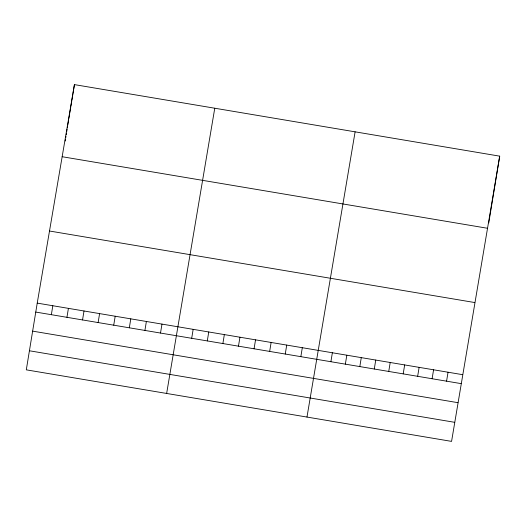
<?xml version="1.0" encoding="UTF-8"?>
<svg xmlns="http://www.w3.org/2000/svg" width="526" height="526" viewBox="0 0 526 526"><rect width="100%" height="100%" fill="white"/><g stroke="black" fill="none" stroke-linecap="round" stroke-linejoin="round"><path stroke-width="0.79" d="M37.228 303.114L26.3 369.844L451.571 441.386L499.7 156.156L74.429 84.614L37.228 303.114L462.499 374.657M65.191 141.021L65.448 139.429M65.711 137.838L65.974 136.254M66.23 134.663L66.493 133.071M66.743 131.553L67.098 129.37M67.335 127.917L67.571 126.457M67.815 125.004L68.65 119.908M68.886 118.455L69.721 113.36M69.84 112.636L70.747 107.074M70.878 106.278L71.792 100.716M71.917 99.927L72.831 94.364M72.963 93.569L74.429 84.614M51.357 314.693L52.824 305.738M66.947 317.316L68.413 308.361M82.543 319.94L84.009 310.984M98.132 322.563L99.598 313.608M113.728 325.186L115.194 316.231M129.324 327.81L130.79 318.855M144.913 330.433L146.379 321.478M160.509 333.05L161.975 324.101M166.643 393.455L214.766 108.224M191.694 338.297L193.16 329.348M207.29 340.92L208.756 331.972M222.879 343.544L224.346 334.595M238.475 346.167L239.941 337.219M254.071 348.791L255.537 339.842M269.66 351.414L271.127 342.465M285.256 354.037L286.723 345.082M300.846 356.661L302.312 347.706M306.98 417.059L355.109 131.829M330.9 361.717L332.366 352.762M345.358 364.15L346.825 355.195M359.817 366.583L361.283 357.627M374.282 369.015L375.748 360.06M388.74 371.448L390.207 362.493M403.199 373.881L404.665 364.926M417.657 376.307L419.123 367.358M432.116 378.74L433.582 369.791M446.574 381.172L448.04 372.224M488.772 222.886L499.7 156.156M62.153 156.722L487.424 228.258M49.503 231.013L474.774 302.549M35.761 312.069L461.032 383.605M32.638 331.137L457.916 402.673M29.423 350.776L454.694 422.319"/></g></svg>
